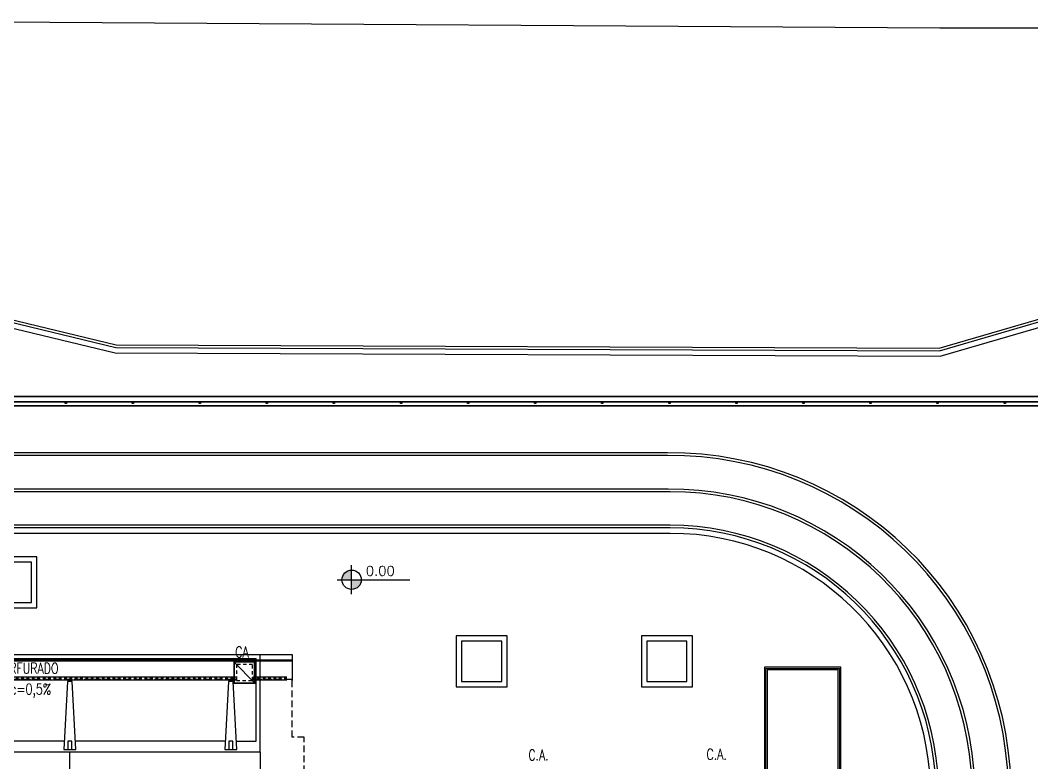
# Model space of a CAD drawing. Header units: inches. Extents: x 542650 to 544515, y 9574150 to 9574595.
# Drawn here: x 542840.19 to 542877.9, y 9574251.18 to 9574278.86 of the extents above; entities that cross this region are included whole.
import ezdxf

# ---------------------------------------------------------------- set-up
doc = ezdxf.new("R2010")
doc.units = ezdxf.units.IN
doc.header["$MEASUREMENT"] = 0
for name, pattern in [('ACAD_ISO07W100', [3, 0, -3]), ('CONTINUO', [0]), ('HIDDEN', [0.375, 0.25, -0.125])]:
    doc.linetypes.add(name, pattern=pattern)
for name, color, linetype in [('I-ARQ', 8, 'Continuous'), ('I-NORMO_INST', 4, 'Continuous'), ('I-PLUVIAL', 90, 'Continuous')]:
    doc.layers.add(name, color=color, linetype=linetype)
doc.styles.add('50', font='ROMANS.SHX', dxfattribs={"width": 0.7, "height": 0.1})
doc.styles.add('ROMANS', font='romans', dxfattribs={"height": 0.2})

# ---------------------------------------------------------------- blocks, each defined once
blk = doc.blocks.new('*U42')
at = {"color": 2}
blk.add_wipeout([(-60.652, 0.053), (1.701, 0.053), (1.701, -0.053), (-60.652, -0.053)], dxfattribs=at)
for p, q in [((-60.652, 0.05), (1.701, 0.05)), ((-60.652, -0.05), (1.701, -0.05))]:
    blk.add_line(p, q)
at = {"color": 8, "linetype": 'ACAD_ISO07W100', "ltscale": 0.01}
for p, q in [((-60.652, 0.026), (1.701, 0.026)), ((-60.652, 0), (1.701, 0)), ((-60.652, -0.026), (1.701, -0.026))]:
    blk.add_line(p, q, dxfattribs=at)
blk = doc.blocks.new('CA')
at = {"color": 2, "ltscale": 0.5}
blk.add_wipeout([(-0.302, 0.29575), (-0.302, -0.30825), (0.302, -0.30825), (0.302, 0.29575)], dxfattribs=at)
at = {"color": 8, "ltscale": 0.5}
blk.add_line((-0.38, 0.37375), (0.38, -0.38625), dxfattribs=at)
at = {"ltscale": 0.5}
blk.add_lwpolyline([(-0.4, 0.39375), (-0.4, -0.40625), (0.4, -0.40625), (0.4, 0.39375)], close=True, dxfattribs=at)
at = {"color": 8, "ltscale": 0.5}
blk.add_lwpolyline([(-0.38, 0.37375), (-0.38, -0.38625), (0.38, -0.38625), (0.38, 0.37375)], close=True, dxfattribs=at)
at = {"color": 8, "linetype": 'HIDDEN', "ltscale": 0.5}
blk.add_lwpolyline([(-0.3, 0.29375), (-0.3, -0.30625), (0.3, -0.30625), (0.3, 0.29375)], close=True, dxfattribs=at)

msp = doc.modelspace()

# ---------------------------------------------------------------- hatches: boundary and pattern name
at = {"layer": 'I-ARQ'}
h = msp.add_hatch(color=256, dxfattribs=at)
h.paths.add_polyline_path([(542852.905, 9574258.003), (542852.545, 9574258.003), (542852.545, 9574257.643, 0.414214)])
h.paths.add_polyline_path([(542852.545, 9574258.363, 0.414214), (542852.185, 9574258.003), (542852.545, 9574258.003)])

# ---------------------------------------------------------------- linework, layer by layer
at = {"layer": 'I-ARQ', "linetype": 'CONTINUO'}
for p, q in [((542830.622, 9574278.856), (542874.465, 9574278.576)), ((542874.465, 9574278.576), (542885.707, 9574278.555)), ((542831.064, 9574269.824), (542843.765, 9574266.759)), ((542831.027, 9574269.525), (542843.729, 9574266.459)), ((542831.052, 9574269.724), (542843.753, 9574266.659)), ((542874.439, 9574266.638), (542884.484, 9574269.554)), ((542874.453, 9574266.538), (542884.498, 9574269.454)), ((542874.481, 9574266.337), (542884.526, 9574269.253)), ((542843.765, 9574266.759), (542874.439, 9574266.638)), ((542843.729, 9574266.459), (542874.481, 9574266.337)), ((542843.753, 9574266.659), (542874.453, 9574266.538))]:
    msp.add_line(p, q, dxfattribs=at)
at = {"layer": 'I-ARQ'}
for p, q in [((542765.578, 9574264.833), (542892.379, 9574264.833)), ((542892.586, 9574264.633), (542765.578, 9574264.633)), ((542892.586, 9574264.633), (542765.578, 9574264.633)), ((542765.578, 9574264.633), (542892.586, 9574264.633)), ((542892.441, 9574264.483), (542765.578, 9574264.483)), ((542765.578, 9574264.483), (542892.441, 9574264.483)), ((542892.379, 9574264.833), (542765.661, 9574264.833)), ((542841.861, 9574264.633), (542841.911, 9574264.633)), ((542841.861, 9574264.573), (542841.861, 9574264.633)), ((542841.911, 9574264.573), (542841.861, 9574264.573)), ((542841.911, 9574264.633), (542841.911, 9574264.573)), ((542844.361, 9574264.633), (542844.411, 9574264.633)), ((542844.361, 9574264.573), (542844.361, 9574264.633)), ((542844.411, 9574264.573), (542844.361, 9574264.573)), ((542844.411, 9574264.633), (542844.411, 9574264.573)), ((542846.861, 9574264.633), (542846.911, 9574264.633)), ((542846.861, 9574264.573), (542846.861, 9574264.633)), ((542846.911, 9574264.573), (542846.861, 9574264.573)), ((542846.911, 9574264.633), (542846.911, 9574264.573)), ((542849.361, 9574264.633), (542849.411, 9574264.633)), ((542849.361, 9574264.573), (542849.361, 9574264.633)), ((542849.411, 9574264.573), (542849.361, 9574264.573)), ((542849.411, 9574264.633), (542849.411, 9574264.573)), ((542851.861, 9574264.633), (542851.911, 9574264.633)), ((542851.861, 9574264.573), (542851.861, 9574264.633)), ((542851.911, 9574264.573), (542851.861, 9574264.573)), ((542851.911, 9574264.633), (542851.911, 9574264.573)), ((542854.361, 9574264.633), (542854.411, 9574264.633)), ((542854.361, 9574264.573), (542854.361, 9574264.633)), ((542854.411, 9574264.573), (542854.361, 9574264.573)), ((542854.411, 9574264.633), (542854.411, 9574264.573)), ((542856.861, 9574264.633), (542856.911, 9574264.633)), ((542856.861, 9574264.573), (542856.861, 9574264.633)), ((542856.911, 9574264.573), (542856.861, 9574264.573)), ((542856.911, 9574264.633), (542856.911, 9574264.573)), ((542859.361, 9574264.633), (542859.411, 9574264.633)), ((542859.361, 9574264.573), (542859.361, 9574264.633)), ((542859.411, 9574264.573), (542859.361, 9574264.573)), ((542859.411, 9574264.633), (542859.411, 9574264.573)), ((542861.861, 9574264.633), (542861.911, 9574264.633)), ((542861.861, 9574264.573), (542861.861, 9574264.633)), ((542861.911, 9574264.573), (542861.861, 9574264.573)), ((542861.911, 9574264.633), (542861.911, 9574264.573)), ((542864.361, 9574264.633), (542864.411, 9574264.633)), ((542864.361, 9574264.573), (542864.361, 9574264.633)), ((542864.411, 9574264.573), (542864.361, 9574264.573)), ((542864.411, 9574264.633), (542864.411, 9574264.573)), ((542866.861, 9574264.633), (542866.911, 9574264.633)), ((542866.861, 9574264.573), (542866.861, 9574264.633)), ((542866.911, 9574264.573), (542866.861, 9574264.573)), ((542866.911, 9574264.633), (542866.911, 9574264.573)), ((542869.361, 9574264.633), (542869.411, 9574264.633)), ((542869.361, 9574264.573), (542869.361, 9574264.633)), ((542869.411, 9574264.573), (542869.361, 9574264.573)), ((542869.411, 9574264.633), (542869.411, 9574264.573)), ((542871.861, 9574264.633), (542871.911, 9574264.633)), ((542871.861, 9574264.573), (542871.861, 9574264.633)), ((542871.911, 9574264.573), (542871.861, 9574264.573)), ((542871.911, 9574264.633), (542871.911, 9574264.573)), ((542874.361, 9574264.633), (542874.411, 9574264.633)), ((542874.361, 9574264.573), (542874.361, 9574264.633)), ((542874.411, 9574264.573), (542874.361, 9574264.573)), ((542874.411, 9574264.633), (542874.411, 9574264.573)), ((542876.861, 9574264.633), (542876.911, 9574264.633)), ((542876.861, 9574264.573), (542876.861, 9574264.633)), ((542876.911, 9574264.573), (542876.861, 9574264.573)), ((542876.911, 9574264.633), (542876.911, 9574264.573)), ((542864.317, 9574262.733), (542765.639, 9574262.733)), ((542864.317, 9574262.633), (542765.639, 9574262.633)), ((542864.348, 9574261.383), (542765.639, 9574261.383)), ((542864.423, 9574261.283), (542776.203, 9574261.283)), ((542864.423, 9574260.033), (542776.202, 9574260.033)), ((542864.423, 9574260.033), (542776.202, 9574260.033)), ((542864.423, 9574259.933), (542776.202, 9574259.933)), ((542864.423, 9574259.733), (542776.202, 9574259.733)), ((542840.816, 9574258.856), (542838.916, 9574258.856)), ((542840.816, 9574256.956), (542840.816, 9574258.856)), ((542840.616, 9574258.656), (542839.116, 9574258.656)), ((542840.616, 9574257.156), (542840.616, 9574258.656)), ((542852.545, 9574257.463), (542852.545, 9574258.543)), ((542852.005, 9574258.003), (542854.718, 9574258.003)), ((542838.916, 9574256.956), (542840.816, 9574256.956)), ((542839.116, 9574257.156), (542840.616, 9574257.156)), ((542858.344, 9574255.913), (542856.444, 9574255.913)), ((542856.444, 9574255.913), (542856.444, 9574254.013)), ((542858.344, 9574254.013), (542858.344, 9574255.913)), ((542858.344, 9574254.013), (542858.344, 9574255.913)), ((542865.244, 9574255.913), (542863.344, 9574255.913)), ((542863.344, 9574255.913), (542863.344, 9574254.013)), ((542865.244, 9574254.013), (542865.244, 9574255.913)), ((542858.144, 9574255.713), (542856.644, 9574255.713)), ((542856.644, 9574255.713), (542856.644, 9574254.213)), ((542858.144, 9574254.213), (542858.144, 9574255.713)), ((542865.044, 9574255.713), (542863.544, 9574255.713)), ((542863.544, 9574255.713), (542863.544, 9574254.213)), ((542865.044, 9574254.213), (542865.044, 9574255.713)), ((542804.949, 9574255.213), (542849.133, 9574255.213)), ((542805.099, 9574255.063), (542848.983, 9574255.063)), ((542850.326, 9574255.213), (542850.326, 9574254.246)), ((542870.781, 9574254.743), (542867.931, 9574254.743)), ((542867.931, 9574254.743), (542867.931, 9574246.693)), ((542870.781, 9574254.743), (542867.931, 9574254.743)), ((542867.931, 9574254.743), (542867.931, 9574246.693)), ((542867.981, 9574246.743), (542867.981, 9574254.693)), ((542867.981, 9574254.693), (542870.731, 9574254.693)), ((542870.731, 9574254.693), (542870.731, 9574246.743)), ((542870.781, 9574246.693), (542870.781, 9574254.743)), ((542870.781, 9574246.693), (542870.781, 9574254.743)), ((542870.681, 9574254.643), (542868.031, 9574254.643)), ((542868.031, 9574254.643), (542868.031, 9574246.793)), ((542870.681, 9574246.793), (542870.681, 9574254.643)), ((542856.444, 9574254.013), (542858.344, 9574254.013)), ((542856.644, 9574254.213), (542858.144, 9574254.213)), ((542863.344, 9574254.013), (542865.244, 9574254.013)), ((542863.544, 9574254.213), (542865.044, 9574254.213)), ((542841.832, 9574251.983), (542836.25, 9574251.983)), ((542841.816, 9574251.683), (542842.266, 9574251.683)), ((542842.116, 9574251.983), (542841.966, 9574251.983)), ((542841.966, 9574251.983), (542841.966, 9574251.683)), ((542841.966, 9574251.683), (542842.116, 9574251.683)), ((542842.116, 9574251.683), (542842.116, 9574251.983)), ((542847.832, 9574251.983), (542842.25, 9574251.983)), ((542847.816, 9574251.683), (542848.266, 9574251.683)), ((542848.116, 9574251.983), (542847.966, 9574251.983)), ((542847.966, 9574251.983), (542847.966, 9574251.683)), ((542847.966, 9574251.683), (542848.116, 9574251.683)), ((542848.116, 9574251.683), (542848.116, 9574251.983)), ((542848.25, 9574251.983), (542848.983, 9574251.983)), ((542842.266, 9574251.583), (542805.816, 9574251.583)), ((542849.133, 9574251.583), (542809.95, 9574251.583)), ((542842.041, 9574250.783), (542842.041, 9574251.583)), ((542849.133, 9574251.583), (542849.133, 9574248.213))]:
    msp.add_line(p, q, dxfattribs=at)
at = {"layer": 'I-ARQ', "linetype": 'HIDDEN'}
for p, q in [((542850.326, 9574252.131), (542850.326, 9574254.281)), ((542850.776, 9574252.131), (542850.326, 9574252.131)), ((542850.776, 9574228.331), (542850.776, 9574252.131))]:
    msp.add_line(p, q, dxfattribs=at)
at = {"layer": 'I-ARQ'}
for points in [[(542785.776, 9574255.213), (542850.326, 9574255.213)], [(542785.776, 9574255.013), (542850.326, 9574255.013)], [(542785.777, 9574254.981), (542850.328, 9574254.981)]]:
    msp.add_lwpolyline(points, dxfattribs=at)
msp.add_circle((542852.545, 9574258.003), 0.36, dxfattribs=at)
for centre, radius, start, end in [((542864.422, 9574250.033), 12.7, 1.5289, 90.4805), ((542864.422, 9574250.033), 12.6, 1.5289, 90.4805), ((542864.423, 9574250.033), 11.35, 1.7949, 90.3786), ((542864.423, 9574250.033), 11.25, 1.7623, 90), ((542864.423, 9574250.033), 10, 1.8692, 90), ((542864.423, 9574250.033), 10, 1.8692, 90), ((542864.423, 9574250.033), 9.9, 1.8692, 90), ((542864.423, 9574250.033), 9.7, 1.8692, 90)]:
    msp.add_arc(centre, radius, start, end, dxfattribs=at)

# ---------------------------------------------------------------- block references
at = {"layer": 'I-PLUVIAL', "rotation": 180}
msp.add_blockref('*U42', (542789.476, 9574254.317), dxfattribs=at)

# ---------------------------------------------------------------- texts
at = {"layer": 'I-ARQ', "style": 'ROMANS', "width": 1}
msp.add_attdef('0.00', (542853.072, 9574258.152), '', height=0.36, dxfattribs=at)
at = {"layer": 'I-NORMO_INST', "style": '50', "width": 0.75}
for p in [(542859.13, 9574251.272, 0.068), (542865.771, 9574251.302, 0.068)]:
    msp.add_text('C.A.', height=0.4, dxfattribs=at).set_placement(p)

# ---------------------------------------------------------------- next in the draw order: linework, layer by layer
at = {"layer": 'I-ARQ'}
for p, q in [((542848.983, 9574251.983), (542848.983, 9574255.063)), ((542849.133, 9574251.583), (542849.133, 9574255.213)), ((542841.949, 9574254.213), (542841.816, 9574251.683)), ((542842.133, 9574254.213), (542841.949, 9574254.213)), ((542842.266, 9574251.683), (542842.133, 9574254.213)), ((542847.949, 9574254.213), (542847.816, 9574251.683)), ((542848.133, 9574254.213), (542847.949, 9574254.213)), ((542848.266, 9574251.683), (542848.133, 9574254.213))]:
    msp.add_line(p, q, dxfattribs=at)
at = {"layer": 'I-ARQ', "linetype": 'HIDDEN'}
msp.add_line((542850.326, 9574254.281), (542785.775, 9574254.281), dxfattribs=at)

# ---------------------------------------------------------------- next in the draw order: texts
at = {"layer": 'I-NORMO_INST', "style": 'ROMANS', "width": 0.75}
for s, p in [('TUBO CORRUGADO PERFURADO', (542835.384, 9574254.505, -15684.3)), ('<--%%C150mm-inc=0,5%%%', (542836.366, 9574253.728, -15684.3))]:
    msp.add_text(s, height=0.4, dxfattribs=at).set_placement(p)

# ---------------------------------------------------------------- next in the draw order: block references
at = {"layer": 'I-PLUVIAL'}
msp.add_blockref('CA', (542848.549, 9574254.552), dxfattribs=at)

# ---------------------------------------------------------------- next in the draw order: texts
at = {"layer": 'I-NORMO_INST', "style": 'ROMANS', "width": 0.75}
msp.add_text('CA', height=0.4, dxfattribs=at).set_placement((542848.207, 9574255.111, -15684.3))

doc.saveas('drawing.dxf')
